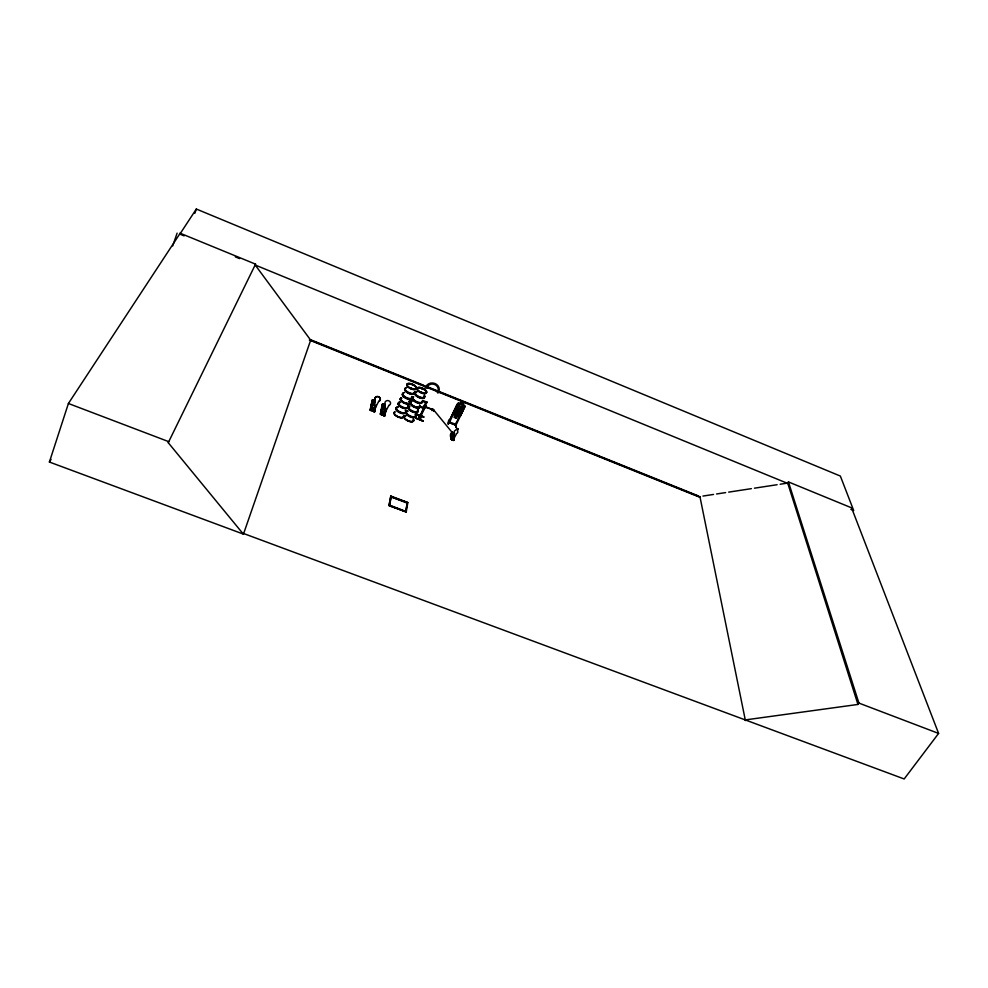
<?xml version="1.0" encoding="UTF-8"?>
<svg xmlns="http://www.w3.org/2000/svg" width="988" height="988" viewBox="0 0 988 988"><rect width="100%" height="100%" fill="white"/><g stroke="black" fill="none" stroke-linecap="round" stroke-linejoin="round"><path stroke-width="1.48" d="M455.974 427.063L456.333 423.012M452.85 438.487L452.85 438.326M452.85 438.141L453.566 438.326L452.949 439.623M448.688 422.469L455.925 425.248L465.039 406.401L464.545 405.253L458.815 403.005L457.654 403.524L448.552 422.419L449.009 421.641L449.367 422.716L457.666 404.919L456.987 404.66L448.626 422.296L455.999 425.149M462.248 412.243L460.371 414.071L454.616 411.823L454.875 409.328M463.656 407.266L464.323 407.661L463.656 407.266L455.27 425.013M457.493 416.146L460.322 416.281L465.039 406.364M460.371 414.071L454.702 411.737M461.532 401.511L463.99 402.486L462.829 404.709L463.718 405.92L457.79 415.281L455.505 414.392L458.963 404.055L460.531 403.808L461.532 401.474L463.878 402.524M373.303 408.081L373.563 408.081M373.773 408.353C372.488 409.291 374.23 408.439 373.032 408.686M373.637 408.748L373.662 408.699M456.456 418.307L457.444 416.01L459.025 415.763L460.951 411.712L460.556 409.489L462.483 405.438L460.186 404.537L454.27 413.91L455.159 415.108L454.011 417.356L456.468 418.27M455.801 407.674L457.592 405.759L463.372 408.044L463.1 410.514M455.048 415.158L452.949 413.429M458.815 403.042L457.728 403.573L453.047 413.478M383.665 412.095L384.085 415.652M383.962 412.379L383.369 413.095L383.603 412.367M456.308 424.519L448.836 421.753M456.987 404.66L457.666 404.919M455.876 427.088L456.221 423.284L456.295 427.261M383.529 413.033L383.566 412.231L383.64 412.996M448.009 424L448.651 420.382M448.404 424.198L448.836 420.098M453.702 440.265L454.431 433.115L451.911 432.127L450.923 439.302L451.825 439.648L451.911 432.534M451.59 432.411C447.441 436.684 455.468 445.773 454.159 436.264L451.541 435.461M454.369 433.818C448.219 430.533 454.851 435.967 454.431 433.115M453.813 440.438C451.763 440.722 455.517 438.19 453.69 439.24L451.541 438.413L451.331 439.45M453.616 435.844L453.85 433.164M451.911 432.127L451.664 439.475M451.479 439.524L451.837 432.287L454.356 433.275M451.825 439.648L452.331 432.472M452.158 439.388L452.788 438.03M463.014 410.489L463.273 408.056M425.742 405.685L424.889 405.352L425.742 405.685L419.431 417.726L426.149 402.548M423.704 407.908C423.235 404.586 427.965 401.585 426.273 401.721M426.199 406.994L432.546 409.477M426.359 406.624L424.47 405.87L426.359 406.624L425.865 407.748L423.976 407.007M424.21 408.18L420.061 406.414L424.223 408.019M419.962 417.936L425.272 406.871L424.568 405.945M423.235 421.221L415.639 418.023L423.247 421.184M416.356 413.947L423.938 416.924L416.22 414.108M425.408 406.278L424.544 406.241M423.148 408.563C423.864 407.426 423.815 408.686 427.014 402.005M419.776 407.019L423.976 408.55M423.951 408.736L423.247 408.266M420.53 415.96L419.875 419.69L420.406 415.973M419.023 419.245L419.715 415.256L419.159 418.974M420.567 415.602L419.974 419.653M418.64 419.159L419.196 415.442M373.118 408.859L373.452 408.155L372.982 408.97M383.319 412.922L383.492 412.292M405.722 511.858L407.315 502.657L391.05 496.878L389.482 505.634L405.722 511.858L407.315 502.657M406.167 512.303L407.822 502.583L390.816 496.038L388.951 505.708L406.352 511.895L389.136 505.3L390.816 496.038M389.482 505.634L391.236 496.47M388.852 405.512L388.864 405.426A2.816 2.495 11.2 0 0 390.322 402.19A2.816 2.495 11.2 0 0 386.629 400.745A2.816 2.495 11.2 0 0 385.184 403.981L381.788 413.058M386.073 408.686L384.764 415.96L386.147 408.723M383.554 415.466L384.097 412.576M383.875 415.417L384.431 412.367M384.048 415.664L385.048 409.847M385.159 409.859L384.27 415.763L384.875 414.256M385.382 409.971L384.307 415.763L383.48 415.442M385.987 408.328L384.591 415.676M383.418 414.713L384.307 412.725L383.122 412.255L384.295 412.811M382.27 408.773L381.133 414.552L383.43 404.228L381.677 414.738L383.43 404.228M382.233 414.244L383.122 412.255M385.345 404.709L382.788 403.697L380.368 414.256L382.27 404.08L385.246 404.944M380.652 414.17L382.665 404.08M380.948 414.441L382.875 404.314M380.343 414.231L381.282 412.861L384.641 414.17L385.369 413.342L384.456 415.207L381.158 413.923L381.479 411.823L380.948 412.996L384.838 414.528M426.026 407.34L432.472 409.588M432.423 409.847L432.855 408.76L432.411 409.464M374.23 409.958L378.676 401.375A2.816 2.495 12.1 0 0 380.108 398.127A2.816 2.495 12.1 0 0 376.416 396.67A2.816 2.495 12.1 0 0 374.983 399.918L371.599 409.02L373.39 400.239L372.723 400.301M374.094 411.737L375.218 405.945L374.131 411.737L373.378 411.44M375.526 405.883L374.131 411.737M374.588 411.922L376.107 404.709M374.662 411.922L375.205 409.316L374.477 410.144L371.093 408.822M374.119 408.674L372.933 408.217L374.119 408.674C374.304 411.996 370.315 410.44 372.933 408.217M374.958 400.004L374.983 399.918A2.816 2.495 12.1 0 1 376.403 396.756A2.816 2.495 12.1 0 1 380.096 398.201A2.816 2.495 12.1 0 1 378.651 401.449M375.304 400.708L372.735 399.708L370.648 410.378L371.513 410.699L370.562 410.008L371.599 407.896L370.772 408.97M370.735 410.415L372.735 399.708M371.574 407.636L373.365 400.387M371.525 408.995L373.291 400.35M371.809 409.254L373.39 400.239M373.662 411.354L374.464 411.527L370.142 410.168L372.217 400.091L375.205 400.943M370.228 410.218L372.303 400.14M372.637 399.942L370.537 410.168L372.538 400.054M432.522 409.514L432.089 410.65L432.695 409.427M415.664 418.035L423.296 420.95L415.639 418.023M425.099 405.549L425.001 405.796M433.917 410.625L433.781 411.317L434.214 409.897M423.815 385.332L310.8 339.823L243.456 534.125L49.4 462.038L68.407 403.487L180.174 233.23L255.546 264.154L255.213 265.031L310.689 340.168L699.998 496.939M425.976 402.363L426.236 401.795M426.717 402.659L426.001 402.289M172.715 245.926L177.111 233.143M184.126 235.885L179.865 234.131L180.174 233.23M194.834 213.297L196.328 209.036L840.356 476.068L853.681 510.5L850.878 509.351M745.273 719.919L857.955 704.444L787.708 483.095L788.436 481.922L851.557 507.832L938.6 733.417L904.168 778.964L243.53 533.495L243.32 534.076L168.256 442.71L168.652 441.624L68.407 403.487M452.442 435.041L453.406 435.498M426.964 402.24L422.815 400.424M372.291 401.622L374.971 402.4M371.389 408.933L370.969 409.884L374.279 411.181L374.995 410.341M374.687 410.489L375.205 409.316M382.788 403.697L383.097 404.425M381.158 413.923L381.578 412.972M424.531 406.537L419.283 417.628M407.822 502.583L390.631 496.433M455.172 424.964L455.48 424.198M451.738 433.991L454.258 434.979L434.201 410.588M451.615 434.769L454.208 435.597M451.541 438.413L451.639 437.721L451.269 438.487L453.813 439.475M451.775 438.499L451.479 439.117L453.616 439.956L454.171 438.709M168.256 442.71L255.546 264.154M421.987 392.458L420.703 392.113L421.147 392.606M422.358 388.766L422.185 388.593M384.789 408.476L383.307 407.896L383.85 408.995M411.601 388.877L411.65 388.111M384.381 414.071L388.864 405.426M411.835 384.468L412.268 384.703M410.526 388.123L411.477 388.494M410.81 388.247C413.564 389.099 408.859 387.469 411.416 388.84M423.79 417.195L416.22 414.219M49.4 462.038L51.043 459.432M179.865 234.131L196.328 209.036M857.955 704.444L858.918 703.086L788.436 481.922M455.715 407.636L457.592 405.759M458.234 428.804L456.827 428.384L455.764 430.323A1.84 1.63 5.2 0 0 454.295 432.522L451.899 438.425L453.591 439.092L456.691 433.46A1.84 1.63 5.2 0 0 457.456 430.978L458.234 428.755M373.575 408.316L373.341 408.995M419.394 417.393L420.159 417.702M383.937 408.81L383.221 408.081L384.591 408.526M460.247 416.232L459.161 416.677L453.517 414.478M452.368 435.313L453.146 435.115M455.9 425.099L456.16 424.42L455.839 425.248M421.221 391.989L421.58 392.816M422.209 388.79L421.617 388.877M411.761 388.889L411.539 388.037M702.937 496.062L713.534 494.445M716.559 493.975L725.649 492.592M728.675 492.123L751.386 488.652M754.412 488.183L777.111 484.713M780.137 484.244L787.708 483.095M409.353 401.461L411.502 401.252M409.489 400.72L412.206 400.486L410.514 398.485L412.749 399.387M453.233 435.683L452.418 435.189M415.158 407.303L414.404 407.007M405.068 403.277L404.166 402.857M373.995 403.969L372.97 404.24L373.909 404.166M374.057 404.87L373.118 404.302M373.97 405.055L373.056 404.166M858.918 703.086L938.6 733.417M389.667 505.226L405.92 511.451M391.05 496.878L407.13 503.053M457.617 405.895L463.273 408.093M457.432 410.341L459.716 411.243M375.107 401.721L372.427 400.943L375.008 401.955M385.159 405.722L382.492 404.944L385.048 405.957M385.036 406.401L382.356 405.623L384.925 406.636M454.319 434.275L451.738 433.448L454.245 434.436M374.761 403.413L372.081 402.635L374.662 403.647M384.838 407.414L382.158 406.648L384.74 407.649M374.576 404.314L371.896 403.536L374.477 404.549M384.665 408.328L381.986 407.55L384.567 408.563M374.366 405.339L371.686 404.561L374.267 405.574M384.48 409.353L381.788 408.575L384.369 409.588M422.531 401.042L426.717 402.783L422.518 401.165M409.464 400.523L411.811 401.461M408.97 401.634L411.304 402.561M428.113 387.061L436.696 390.519M439.549 391.668L698.479 495.951M309.318 340.045L699.751 497.248M235.305 256.868L239.578 258.621M255.213 265.031L787.844 483.49M421.753 392.31L422.098 392.582M380.837 414.417L381.701 414.725M384.838 415.948L381.096 414.528M699.912 496.532L745.409 720.585M422 401.733A5.212 2.248 24.7 0 1 416.244 402.486A5.212 2.248 24.7 0 1 413.293 397.658M422.197 401.461A5.286 2.285 24.7 0 1 416.368 402.215A5.286 2.285 24.7 0 1 413.367 397.324M411.453 401.671A5.212 2.272 24.7 0 0 414.404 406.513A5.212 2.272 24.7 0 0 420.159 405.747A5.187 2.26 24.7 0 1 414.454 406.401A5.187 2.26 24.7 0 1 411.514 401.573M419.665 405.216A5.212 2.272 24.7 0 1 418.109 407.711A5.212 2.272 24.7 0 1 411.922 405.228A5.212 2.272 24.7 0 1 411.354 401.894M424.507 396.447A5.298 2.272 24.7 0 1 421.419 398.078A5.298 2.272 24.7 0 1 415.466 394.867A5.298 2.272 24.7 0 1 416.516 392.137M422.382 400.893A5.212 2.248 24.7 0 1 416.64 401.647A5.212 2.248 24.7 0 1 413.676 396.818M424.309 396.719A5.224 2.235 24.7 0 1 421.259 398.325A5.224 2.235 24.7 0 1 415.392 395.163A5.224 2.235 24.7 0 1 416.43 392.471M422.382 401.869A5.286 2.285 24.7 0 1 415.874 401.647A5.286 2.285 24.7 0 1 413.49 397.065M424.223 395.435A5.298 2.272 24.7 0 1 422.308 397.905A5.298 2.272 24.7 0 1 415.825 394.867A5.298 2.272 24.7 0 1 416.64 391.878M424.297 395.138A5.224 2.235 24.7 0 1 422.407 397.571A5.224 2.235 24.7 0 1 416.01 394.583A5.224 2.235 24.7 0 1 416.813 391.631M415.466 415.911A5.175 2.285 24.6 0 1 410.341 416.998A5.175 2.285 24.6 0 1 406.229 412.243M415.269 414.886A5.249 2.322 24.6 0 1 411.094 416.973A5.249 2.322 24.6 0 1 406.29 411.922M406.883 411.539A5.249 2.322 24.6 0 1 407.735 411.366M413.564 420.061A5.187 2.309 24.6 0 1 410.502 421.753A5.187 2.309 24.6 0 1 404.672 418.603A5.187 2.309 24.6 0 1 405.747 415.837M413.268 419.134A5.187 2.309 24.6 0 1 411.329 421.654A5.187 2.309 24.6 0 1 404.981 418.702A5.187 2.309 24.6 0 1 405.833 415.664M419.468 405.623A5.187 2.26 24.7 0 1 417.912 408.106A5.187 2.26 24.7 0 1 411.737 405.648A5.187 2.26 24.7 0 1 411.181 402.314M413.293 419.011A5.15 2.297 24.6 0 1 411.379 421.518A5.15 2.297 24.6 0 1 405.055 418.579A5.15 2.297 24.6 0 1 405.895 415.565M419.604 405.364A5.212 2.272 24.7 0 1 418.035 407.859A5.212 2.272 24.7 0 1 411.848 405.376A5.212 2.272 24.7 0 1 411.28 402.042M417.554 409.934A5.261 2.309 24.7 0 1 415.973 412.465A5.261 2.309 24.7 0 1 409.711 409.971A5.261 2.309 24.7 0 1 409.143 406.574M415.466 414.33A5.187 2.285 24.7 0 1 413.898 416.85A5.187 2.285 24.7 0 1 407.735 414.392A5.187 2.285 24.7 0 1 407.18 411.045M417.368 410.205A5.187 2.272 24.7 0 1 415.442 412.7A5.187 2.272 24.7 0 1 409.081 409.736A5.187 2.272 24.7 0 1 409.921 406.735M415.392 414.627A5.249 2.322 24.7 0 1 413.441 417.171A5.249 2.322 24.7 0 1 407.007 414.17A5.249 2.322 24.7 0 1 407.859 411.107M417.677 409.674A5.261 2.309 24.7 0 1 416.084 412.206A5.261 2.309 24.7 0 1 409.835 409.711A5.261 2.309 24.7 0 1 409.267 406.315M417.751 409.378A5.187 2.272 24.7 0 1 416.183 411.873A5.187 2.272 24.7 0 1 410.008 409.415A5.187 2.272 24.7 0 1 409.452 406.068M411.551 396.966A5.224 2.26 24.5 0 1 409.958 399.424A5.224 2.26 24.5 0 1 403.746 396.929A5.224 2.26 24.5 0 1 403.215 393.619M411.749 396.682A5.298 2.285 24.5 0 1 410.131 399.164A5.298 2.285 24.5 0 1 403.833 396.645A5.298 2.285 24.5 0 1 403.289 393.298M409.65 401.165A5.224 2.272 24.5 0 1 408.044 403.635A5.224 2.272 24.5 0 1 401.832 401.153A5.224 2.272 24.5 0 1 401.313 397.831M409.736 400.98A5.224 2.272 24.5 0 1 408.13 403.462A5.224 2.272 24.5 0 1 401.918 400.98A5.224 2.272 24.5 0 1 401.387 397.645M414.429 392.397A5.298 2.272 24.5 0 1 408.538 393.125A5.298 2.272 24.5 0 1 405.574 388.247M412.329 396.867A5.224 2.26 24.5 0 1 409.23 398.473A5.224 2.26 24.5 0 1 403.363 395.311A5.224 2.26 24.5 0 1 404.45 392.619M414.231 392.681A5.236 2.248 24.5 0 1 408.427 393.385A5.236 2.248 24.5 0 1 405.488 388.58M411.873 396.423A5.298 2.285 24.5 0 1 410.255 398.905A5.298 2.285 24.5 0 1 403.956 396.386A5.298 2.285 24.5 0 1 403.413 393.039M414.552 392.137A5.298 2.272 24.5 0 1 408.661 392.866A5.298 2.272 24.5 0 1 405.685 387.988M414.614 391.828A5.236 2.235 24.5 0 1 409.44 392.816A5.236 2.235 24.5 0 1 405.29 388.086M405.87 387.741A5.236 2.235 24.5 0 1 406.735 387.58M405.512 412.589A5.187 2.297 24.4 0 1 399.041 412.428A5.187 2.297 24.4 0 1 396.768 407.883M405.648 411.663A5.261 2.322 24.4 0 1 402.499 413.342A5.261 2.322 24.4 0 1 396.596 410.156A5.261 2.322 24.4 0 1 397.719 407.377M403.623 416.751A5.187 2.309 24.4 0 1 397.151 416.603A5.187 2.309 24.4 0 1 394.891 412.033M403.672 415.8A5.175 2.297 24.4 0 1 398.51 416.887A5.175 2.297 24.4 0 1 394.447 412.132M409.859 403.018A5.199 2.26 24.5 0 1 402.832 402.474A5.199 2.26 24.5 0 1 401.968 398.127M409.427 401.622A5.199 2.26 24.5 0 1 409.81 402.363M403.647 415.911A5.187 2.309 24.4 0 1 397.831 416.726A5.187 2.309 24.4 0 1 394.965 411.86M409.563 401.35A5.224 2.272 24.5 0 1 407.958 403.833A5.224 2.272 24.5 0 1 401.746 401.35A5.224 2.272 24.5 0 1 401.214 398.016M407.538 405.932A5.273 2.309 24.5 0 1 405.537 408.439A5.273 2.309 24.5 0 1 399.078 405.426A5.273 2.309 24.5 0 1 399.967 402.4M405.451 410.353A5.199 2.297 24.4 0 1 403.487 412.848A5.199 2.297 24.4 0 1 397.127 409.872A5.199 2.297 24.4 0 1 398.003 406.871M407.723 406.957A5.199 2.285 24.5 0 1 404.611 408.6A5.199 2.285 24.5 0 1 398.781 405.451A5.199 2.285 24.5 0 1 399.881 402.734M405.389 410.65A5.261 2.322 24.4 0 1 403.388 413.169A5.261 2.322 24.4 0 1 396.941 410.168A5.261 2.322 24.4 0 1 397.831 407.118M407.649 405.673A5.273 2.309 24.5 0 1 406.019 408.192A5.273 2.309 24.5 0 1 399.745 405.685A5.273 2.309 24.5 0 1 399.214 402.314M407.723 405.376A5.199 2.285 24.5 0 1 406.117 407.859A5.199 2.285 24.5 0 1 399.918 405.389A5.199 2.285 24.5 0 1 399.399 402.054M458.765 415.454L457.938 415.318L457.617 412.922L454.579 414.096L457.333 412.206L456.925 408.995L458.037 411.934L461.174 410.65L458.333 412.626L458.765 415.454M420.802 416.072L420.308 419.838L420.826 416.096M455.048 416.356L454.715 417.072L456.184 417.652L456.53 416.924L455.048 416.356M461.816 402.141L461.47 402.869L462.94 403.45L463.298 402.721L461.816 402.141M439.833 392.211L437.672 392.928L436.745 390.989L437.808 391.409A5.817 5.224 8.3 0 0 434.658 384.493A5.817 5.224 8.3 0 0 427.075 387.135L428.137 387.555L425.877 388.222L424.84 386.246L425.902 386.666A6.965 6.249 8.3 0 1 434.992 383.505A6.965 6.249 8.3 0 1 438.771 391.791L439.833 392.211M460.556 409.489L458.259 408.6L460.544 409.501M418.22 390.606A5.224 2.223 24.8 0 0 426.458 392.816A5.224 2.223 24.8 0 0 420.987 387.679A5.224 2.223 24.8 0 0 418.22 390.606A5.236 2.223 24.8 0 0 426.458 392.841A5.236 2.223 24.8 0 0 420.974 387.691A5.236 2.223 24.8 0 0 418.208 390.618M418.035 391.038A5.212 2.223 24.8 0 0 426.248 393.249A5.212 2.223 24.8 0 0 420.789 388.123A5.212 2.223 24.8 0 0 418.035 391.038M408.069 386.543A5.249 2.235 24.6 0 0 416.356 388.778A5.249 2.235 24.6 0 0 410.885 383.628A5.249 2.235 24.6 0 0 408.069 386.543M407.883 386.963A5.224 2.223 24.6 0 0 416.146 389.186A5.224 2.223 24.6 0 0 410.699 384.06A5.224 2.223 24.6 0 0 407.883 386.963M407.995 386.703A5.249 2.235 24.6 0 0 416.281 388.926A5.249 2.235 24.6 0 0 410.823 383.789A5.249 2.235 24.6 0 0 407.995 386.703"/></g></svg>
